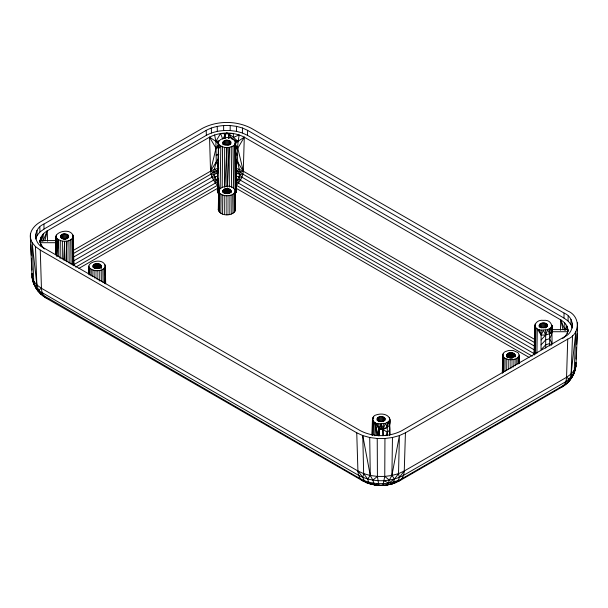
<?xml version="1.0" encoding="UTF-8"?>
<svg xmlns="http://www.w3.org/2000/svg" width="608" height="608" viewBox="0 0 608 608"><rect width="100%" height="100%" fill="white"/><g stroke="black" fill="none" stroke-linecap="round" stroke-linejoin="round"><path stroke-width="0.91" d="M65.664 239.643L65.679 234.019C61.727 232.393 58.041 238.161 63.544 238.625C67.503 240.259 71.182 234.483 65.679 234.019M227.962 145L227.977 140.319C224.018 138.685 220.339 144.461 225.842 144.924C229.794 146.558 233.48 140.782 227.977 140.319M382.151 421.42L382.158 416.738C378.206 415.104 374.52 420.88 380.023 421.344C383.982 422.978 387.661 417.202 382.158 416.738M544.441 327.72L544.456 323.038C541.872 322.453 538.194 324.003 539.281 327.241M572.493 323.144L572.288 328.031L570.836 324.368L568.009 320.978L563.95 318.045L247.471 135.326L242.379 132.977L236.512 131.351L230.166 130.515L230.189 125.522C221.958 125.126 213.507 126.396 206.203 130.363L43.905 224.071C33.075 228.426 33.075 243.618 43.905 247.98L360.384 430.7C373.084 437.289 389.097 437.289 401.797 430.7L564.095 336.999C574.925 332.637 574.925 317.444 564.095 313.082L247.616 130.363L242.493 128.007L236.58 126.365L230.189 125.522M62.282 259.038L62.381 241.14C44.346 236.109 70.361 224.565 73.241 236.322L73.872 265.757M66.652 238.936L66.675 234.255M94.901 278.183L94.939 270.598C77.748 265.802 102.554 254.798 105.298 266.008L105.678 283.814M224.458 187.013L224.679 147.432C206.644 142.409 232.659 130.864 235.539 142.622L236.573 191.049L235.281 193.838L234.384 145.114L235.539 142.622L236.246 192.493L235.243 143.914M224.679 214.601L224.778 195.639C207.586 190.844 232.393 179.839 235.136 191.049L235.539 209.79C233.518 216.615 220.301 216.615 218.28 209.79L218.682 191.049M228.95 145.236L228.973 140.554M378.792 435.29L378.86 423.852C372.864 424.278 369.877 416.024 376.778 414.724C384.165 412.505 392.745 415.758 389.53 425.19C387.106 428.176 383.101 429.932 379.255 429.301L374.992 422.568L374.794 435.716M383.131 421.656L383.154 416.974M382.926 485.427L384.758 476.421L384.948 438.497L392.464 437.502L399.41 435.571L405.437 432.797L567.735 339.097C580.458 333.974 580.458 316.107 567.735 310.984L251.256 128.265C236.322 120.521 217.497 120.521 202.563 128.265L40.265 221.966C34.565 225.287 29.252 231.177 30.4 238.252L32.049 277.028C33.03 285.958 38.752 293.74 46.39 298.254L362.87 480.974C370.424 484.926 379.362 486.385 387.76 484.827L389.325 480.092L391.909 475.479L399.41 435.571L398.521 473.647L399.342 477.394C398.263 483.474 391.484 484.12 386.544 485.062L391.985 483.938L401.903 478.732L564.201 385.031C570.98 381.163 574.925 373.608 575.951 366.046L577.6 327.264M508.744 369.094L508.797 359.617L505.111 358.386L503.804 357.398L502.702 355.026L503.804 352.648L505.111 351.667L508.797 350.436L513.061 350.436L518.054 352.648L519.156 355.026L519.338 363.455M549.708 343.52L545.703 344.858L541.044 349.752L541.158 330.152C531.004 329.255 534.987 319.147 543.385 320.355C554.146 319.101 553.607 332.249 549.64 338.633L552.072 343.778L551.312 345.321M545.429 327.955L545.452 323.274L544.456 323.038M67.503 238.382L67.534 234.635M229.801 144.674L229.832 140.934M383.982 421.093L384.013 417.354M546.28 327.393L546.311 323.654L545.452 323.274M56.179 239.864L55.89 241.292L55.982 236.322L55.928 254.76L58.512 239.848L56.065 242.706L55.928 254.76M68.164 237.933L68.187 235.129M98.101 268.25L98.139 263.705C94.179 262.071 90.501 267.847 96.003 268.31C99.963 269.944 103.641 264.168 98.139 263.705L98.306 268.295M227.939 193.283L227.977 188.746C224.018 187.112 220.339 192.888 225.842 193.352C229.794 194.986 233.48 189.21 227.977 188.746L228.144 193.336M230.462 144.233L230.485 141.428M230.462 192.63L230.485 189.856L230.409 192.69M384.644 420.652L384.666 417.848M511.951 358.173L511.997 352.724C509.443 352.146 505.712 353.674 506.859 356.896M514.482 356.607L514.505 353.833L511.997 352.724L512.194 358.226M546.942 326.952L546.964 324.148L546.311 323.654M60.108 258.522L60.298 240.639M68.582 237.568L68.605 235.706M92.887 276.754L92.956 270.127M222.163 187.408L222.596 146.938M222.596 214.107L222.794 195.16M230.88 143.868L230.903 142.006M385.062 420.288L385.084 418.426M506.692 370.508L506.814 359.138M547.36 326.587L546.964 324.148M236.512 131.351L236.58 126.365M392.464 437.502L391.909 475.479L394.539 478.998L393.528 482.121L391.985 483.938L389.994 484.333L395.876 482.638L399.312 480.974L561.61 387.273C566.823 384.613 570.068 379.696 571.132 373.988L575.882 331.603L574.119 373.403C571.239 378.146 568.419 383.716 562.962 385.806M58.254 256.758L58.512 239.848L55.974 252.191L56.278 235.038M91.154 275.986L91.253 269.367M99.066 268.478L99.134 263.94M220.172 188.419L220.803 146.148L218.47 148.77L218.371 150.989M220.803 213.309L221.092 194.408M228.904 193.519L228.973 188.982M372.218 435.016L372.461 419.041L372.119 435.184M504.914 371.617L505.111 358.386M512.924 357.496L512.992 352.959M534.318 354.472L534.759 325.341L534.128 354.776M536.917 353.286L537.29 328.867L541.128 335.054L545.65 335.054L549.564 333.746L551.935 331.725L567.864 331.725C568.602 326.648 564.923 322.286 560.766 319.884L244.287 137.165C233.601 131.662 220.218 131.662 209.532 137.165L47.234 230.865C43.077 233.267 39.398 237.629 40.136 242.706L56.065 242.706M89.824 274.983L89.946 268.386M219.435 212.283L219.784 193.42M73.5 264.837L217.322 181.974L214.882 177.012L213.583 172.041L216.273 161.888L215.886 141.39L220.552 133.494L225.074 133.813L226.906 133.008L228.745 133.813L232.043 139.224L233.495 137.34L239.195 134.908C237.067 147.098 235.988 160.185 240.236 172.041L238.936 177.012L236.497 181.974L534.44 353.818M373.586 418.441L373.616 416.548M373.373 434.652L373.616 421.534M503.523 372.484L503.804 357.398M535.435 354.069L535.914 327.834M88.684 273.509L88.844 266.008M88.966 274.755L89.125 267.239M218.576 141.33L217.482 192.288L218.447 193.747L217.672 187.636L218.576 143.914M218.827 196.354L218.964 189.818M218.576 211.075L218.964 192.28M372.658 422.484L372.757 417.749M372.446 435.282L372.757 420.333L372.332 435.412M502.322 372.826L502.702 355.026M502.634 373.175L502.983 353.795M534.424 354.335L534.736 339.196M534.994 326.891L535.055 324.049M534.478 354.654L535.055 326.633L534.257 354.912M99.91 268.12L99.993 264.32M229.748 193.162L229.832 189.362M242.379 132.977L242.493 128.007M513.768 357.139L513.851 353.339M514.429 356.668L514.505 353.833L514.999 356.896M535.093 339.659L243.276 171.182L244.287 137.165L237.933 141.39L235.076 144.035L237.804 148.223L243.276 171.182C242.919 176.563 240.221 181.625 236.299 185.273L532.228 356.128M560.454 330.273L560.766 319.884L565.03 330.235L567.127 326.238L567.864 331.725M247.471 135.326L247.616 130.363M397.655 481.445C402.276 480.48 404.054 475.205 404.259 471.002L405.437 432.797M563.95 318.045L564.095 313.082M559.953 387.744C564.574 386.779 566.352 381.505 566.557 377.302L567.735 339.097M101.141 267.885L101.202 266.008L101.133 267.847M568.009 320.978L568.184 316.046M230.972 192.88L231.04 191.049M514.991 356.858L515.06 355.026C514.094 358.294 507.764 358.294 506.798 355.026L506.867 356.85M572.538 335.616L571.132 373.988L572.219 376.405L570.638 378.48M570.836 324.368L571.034 319.458M224.876 138.48L225.074 133.813L233.267 133.494L233.495 137.34L237.933 141.39L235.357 141.77M378.982 435.678L379.255 429.301L379.255 435.738M576.065 359.024L576.536 347.882M576.696 344.166L577.129 333.959M577.288 330.243L577.6 322.818M65.945 261.007L66.842 241.14C69.487 240.662 72.907 239.4 73.241 236.322L73.652 265.491M218.272 155.815L218.371 153.626M218.173 160.641L218.272 158.483M227.339 187.165L229.14 147.432L233.008 146.148L234.384 145.114M63.65 260.087L64.615 241.308L66.842 241.14L66.956 261.866M224.892 187.044L226.906 147.607L229.14 147.432L229.36 187.013M378.921 435.776L379.255 429.301M389.424 420.333L388.565 421.534L389.53 425.19L389.72 419.041L389.728 434.902M217.482 192.288L217.672 184.779L217.793 189.202M40.075 241.999L40.873 237.226L41.101 240.814L42.347 241.08M56.833 256.705L58.512 239.848M567.925 331.018L567.963 329.916L567.127 333.587L564.672 337.007M217.261 190.73L217.672 187.636L219.275 192.538M575.518 364.428L575.806 362.68M75.711 267.148L217.52 185.273L215.308 182.962L215.969 179.542L217.687 178.942M372.187 484.333L366.312 482.638L364.207 480.639L362.839 477.394L363.66 473.647L362.771 435.571L356.744 432.797L40.265 250.078L35.462 246.597L32.118 242.592L30.4 238.252M382.926 435.738L382.926 429.301L383.352 428.754L381.094 424.027L380.479 429.4L378.83 428.754L381.094 424.027L381.71 429.4L387.266 427.447L388.565 421.534L385.404 423.358L378.86 423.852M549.564 333.746L550.863 327.834L552.018 325.341L552.11 331.018L549.564 333.746L547.702 329.658L541.158 330.152M105.351 283.222L105.298 266.008M218.28 209.79L218.576 208.498M235.243 211.075L235.136 191.049M519.012 362.832L519.156 355.026M236.307 175.134L237.09 170.947L235.494 168.811M44.916 240.776L47.234 230.865L47.546 241.262M73.659 250.215L210.543 171.182L216.015 148.223L218.743 144.035L215.886 141.39L209.532 137.165L210.543 171.182L211.903 177.202L215.308 182.962M575.951 362.657L575.951 366.046L574.119 373.403L572.706 374.498L571.816 377.416M56.179 242.47L55.982 236.322L56.179 242.47L57.137 238.815M218.47 148.77L218.28 142.622L218.47 148.77L219.435 145.114M223.668 138.259L225.074 133.813L225.074 138.411M56.065 240.586L40.136 240.586L40.136 242.706M575.951 366.046L572.219 376.405L565.888 381.634L403.59 475.334C389.819 482.532 372.362 482.532 358.591 475.334L42.112 292.615C35.059 289.112 31.54 281.284 32.049 273.638M218.074 165.467L218.682 163.674M541.105 339.956L545.65 335.054L547.702 329.658L550.863 327.834L551.935 331.725L552.072 343.778M230.166 130.515C221.988 130.12 213.606 131.381 206.348 135.326L44.05 229.026L39.991 231.967L37.164 235.349L35.712 239.02L35.507 234.133M567.127 333.587L567.614 332.34M47.234 230.865L42.97 241.216L43.328 233.806L41.101 240.814L40.136 240.586M235.608 166.546L237.546 161.888L235.813 159.851M385.92 435.541L387.342 432.334L389.629 430.046L389.53 422.583M45.038 296.788L43.502 296.271L37.939 291.179L35.781 287.394L36.868 284.97L35.462 246.597M73.226 261.136L213.393 180.211L214.882 177.012L217.725 176.024L216.729 170.947L218.325 168.811M573.496 373.084L575.084 370.249L575.084 367.848M244.287 137.165L237.804 148.223L235.372 149.363M73.226 253.627L210.93 174.124L214.069 174.405L217.094 173.348L210.543 171.182L216.273 161.888L218.584 159.174M94.939 270.598C98.481 271.016 102.957 270.545 105.017 267.239M224.778 195.639C228.319 196.057 232.796 195.578 234.855 192.28M508.797 359.617C512.339 360.035 516.815 359.556 518.875 356.258M574.317 370.173L571.132 373.988L566.557 377.302L404.259 471.002L398.521 473.647L394.539 478.998L388.71 483.132C379.096 484.47 368.889 483.436 360.278 478.732L40.5 293.748L38.547 290.168L36.868 284.97L32.118 242.592L33.881 284.384M367.642 478.998L370.272 475.479L369.717 437.502L362.771 435.571L370.272 475.479L372.856 480.092L374.422 484.827L375.638 485.062L370.204 483.938L368.653 482.121L367.642 478.998L363.66 473.647L357.922 471.002L41.443 288.283L36.868 284.97L33.683 281.154L32.049 277.028M399.342 477.394L404.259 471.002M73.378 257.176L211.903 177.202L214.069 174.405M226.298 133.783L226.906 133.008L227.521 133.783M541.074 344.858L545.672 339.956L549.64 338.633M564.498 385.29L570.061 380.198M372.856 480.092L377.424 476.421L384.758 476.421L391.909 475.479L398.521 473.647M210.93 174.124L213.583 172.041L216.729 170.947L214.411 169.381L210.543 171.182M562.719 338.474L564.019 337.493M235.326 163.544L237.546 161.888L243.276 171.182L240.236 172.041L235.387 170.552M243.276 171.182L239.408 169.381L237.09 170.947L241.916 177.202L534.554 346.157M209.532 137.165L216.015 148.223L218.812 146.368M38.547 290.168L41.443 288.283L40.265 250.078M78.903 268.394L218.249 187.94M397.974 480.639L388.71 483.132L383.861 480.647M214.411 169.381L218.857 168.104M369.717 437.502L377.234 438.497L377.424 476.421L378.526 483.649L374.422 484.827L378.845 485.275L387.76 484.827M213.393 180.211L215.969 179.542M373.472 483.132L370.204 483.938L371.526 484.204M366.312 482.638L368.653 482.121M214.624 134.908L215.886 141.39L219.496 140.706M216.015 148.223L218.69 147.721M216.144 155.055L218.789 154.561M534.706 342.608L242.888 174.124L239.75 174.405L236.725 173.348L235.501 172.072M211.903 177.202L214.882 177.012M551.76 325.66L551.935 329.604L567.864 329.604L567.925 330.311M377.234 438.497L384.948 438.497M236.094 176.024L238.936 177.012L241.916 177.202M224.679 147.432L226.906 147.607L226.906 186.261M62.381 241.14L64.615 241.308L64.615 260.163M235.95 148.063L237.804 148.223L235.706 146.832M377.424 476.421L370.272 475.479L363.66 473.647M215.886 141.39L218.454 141.77M235.912 154.728L237.675 155.055L235.433 152.236M236.132 178.942L240.426 180.211L534.713 350.117M48.883 298.961C43.822 298.315 41.572 292.828 41.443 288.283M365.362 481.68C360.301 481.034 358.059 475.547 357.922 471.002L356.744 432.797M235.851 168.355L239.408 169.381M232.887 139.528L237.933 141.39M40.5 293.748L41.253 294.021L36.184 288.397L35.735 286.938M379.255 485.427L378.526 483.649M367.597 482.592L369.003 483.276M236.398 188.419L529.036 357.375M566.557 377.302L569.453 379.179M387.342 432.334L382.926 429.301L383.2 435.678M228.745 138.411L228.745 133.813L233.495 137.34M218.492 163.544L216.273 161.888L218.538 167.329M44.635 248.968L43.328 247.988L40.386 243.329M240.236 172.041L242.888 174.124M384.758 476.421L389.325 480.092M36.184 288.397L37.954 289.993M357.922 471.002L362.839 477.394M34.504 284.065L32.916 281.23L32.916 278.829M545.65 335.054L543.385 330.326L541.128 335.054L539.076 329.658M238.936 177.012L240.426 180.211M387.266 427.447L385.404 423.358L383.352 428.754L383.321 423.852M220.552 133.494L222.786 139.217M376.778 423.358L378.83 428.754M33.683 281.154L35.781 287.394M551.935 329.604L552.11 330.304L552.018 325.341L551.821 331.489L551.722 326.633M376.367 435.548L374.992 422.568L378.146 435.89M560.766 319.884L563.084 329.787M547.382 324.725C547.724 328.601 540.094 328.799 539.258 325.341M235.539 209.79L234.992 196.354M41.253 246.278L40.037 240.897L40.075 241.292M374.992 422.568L377.621 435.571M237.85 179.542L238.511 182.962M219.252 190.631L217.77 182.78L217.877 177.916L219.382 189.605M32.194 273.661L32.482 275.409M509.154 357.671L508.866 352.959L508.934 357.496M225.135 193.694L224.846 188.982L224.914 193.519M95.296 268.652L95.008 263.94L95.076 268.478M510.165 358.15L509.861 352.724L509.907 358.173M226.092 193.268L225.842 188.746L225.88 193.283M96.254 268.227L96.003 263.705L96.041 268.25M93.176 267.224L93.077 265.392L93.138 267.277M564.672 322.818L565.03 330.235M511.191 358.112L510.925 352.64L510.925 358.097M227.126 193.222L226.906 188.662L226.906 193.207M97.288 268.181L97.075 263.621L97.075 268.166M30.4 233.799L30.712 241.224M30.871 244.94L31.304 255.155M31.464 258.864L31.935 270.005M228.745 133.813L228.942 138.48M36.966 230.44L37.164 235.349M39.816 227.027L39.991 231.967M567.127 326.238L567.241 329.87M206.203 130.363L206.348 135.326M43.905 224.071L44.05 229.026M507.353 353.833L507.452 357.618M223.334 189.856L223.41 192.69M93.495 264.814L93.571 267.657M235.372 146.026L235.243 141.33L235.342 146.064M235.592 154.462L236.124 174.162M236.2 176.981L236.573 191.049L236.208 187.712M73.021 237.85L72.945 235.038L73.522 265.643M73.272 247.228L73.75 265.05M508.007 353.339L508.09 357.139M223.987 189.362L224.071 193.162M211.326 128.007L211.44 132.977M94.149 264.32L94.232 268.12M518.936 356.6L519.072 363.136M389.424 417.749L389.781 434.948M235.6 158.369L235.934 174.458M105.017 264.776L105.23 275.052M518.054 357.398L518.176 364.002M234.034 193.42L234.384 212.283M104.196 268.386L104.477 283.472M72.086 238.815L72.565 265.05M549.488 328.867L549.746 345.96M516.747 358.386L516.83 364.055M387.197 422.568L387.387 435.594M233.008 146.148L233.647 188.419M232.727 194.408L233.008 213.309M217.238 126.365L217.307 131.351M102.889 269.367L103.086 282.598M70.71 239.848L71.083 264.275M389.629 427.409L389.766 435.054M539.395 324.725L539.418 326.587M515.044 359.138L515.113 365.773M377.097 418.426L377.12 420.288M231.222 146.938L231.656 187.408M231.025 195.16L231.222 214.107M222.916 142.006L222.946 144.803M101.186 270.127L101.308 281.489M68.924 240.639L69.168 263.226M60.618 235.706L60.64 237.568M539.813 324.148L539.836 326.952M377.515 417.848L377.538 420.652M223.334 141.428L223.356 144.233M61.036 235.129L61.058 237.933M540.466 323.654L540.497 327.393M378.168 417.354L378.199 421.093M223.987 140.934L224.018 144.674M61.689 234.635L61.72 238.382M545.619 330.152L545.718 348.118M541.325 323.274L541.348 327.955M513.061 359.617L513.099 367.202M379.027 416.974L379.05 421.656M229.041 195.639L229.14 214.601M224.846 140.554L224.869 145.236M99.203 270.598L99.256 281.025M62.548 234.255L62.571 238.936M223.63 125.522L223.653 130.515M542.321 323.038L542.328 327.72M380.023 416.738L380.038 421.42M225.842 140.319L225.849 145M63.544 234.019L63.559 239.643M543.385 322.954L543.385 327.644M510.925 359.776L510.925 368.311M381.094 416.655L381.094 421.344M226.906 140.235L226.906 144.924M226.906 195.799L226.906 214.768M217.976 170.293L217.976 173.06M97.075 270.758L97.075 279.3M64.615 233.936L64.615 239.56M100.647 264.814L100.624 267.588L100.647 264.814M101.065 265.392L100.996 268.158L101.065 265.392M230.903 190.433L230.858 192.272L230.903 190.433M514.923 354.411L514.877 356.25L514.923 354.411M507.034 356.242L506.935 354.411L506.996 356.288M223.014 192.265L222.916 190.433L222.976 192.31"/></g></svg>
